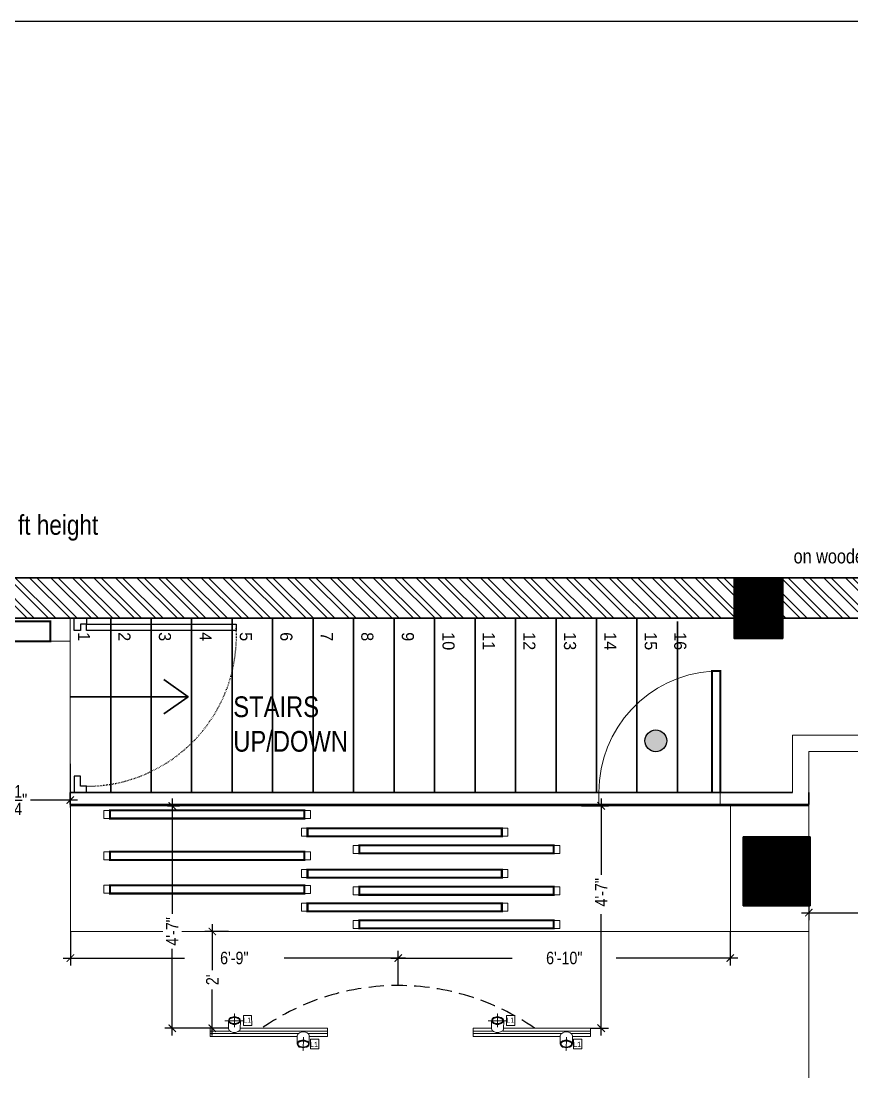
# Model space of a CAD drawing. Header units: inches. Extents: x -109431 to 29005, y -34715 to -1756.
# Drawn here: x -51320 to -51114.7, y -12080.9 to -11821.4 of the extents above; entities that cross this region are included whole.
import ezdxf
from ezdxf.lldxf.tags import DXFTag

# ---------------------------------------------------------------- set-up
doc = ezdxf.new("R2010")
doc.units = ezdxf.units.IN
doc.header["$LTSCALE"] = 0.05
doc.header["$MEASUREMENT"] = 0
doc.header["$PDMODE"] = 3
doc.header["$PDSIZE"] = -4
for name, pattern in [('A2-XREF-115_FURN$0$HIDDEN', [0.375, 0.25, -0.125]), ('ACAD_ISO03W100', [30, 12, -18]), ('DASHED2', [0.375, 0.25, -0.125])]:
    doc.linetypes.add(name, pattern=pattern)
doc.layers.get('Defpoints').update_dxf_attribs({"linetype": 'DASHED2'})
for name, color, linetype in [('Civil Dimension - Text', 7, 'Continuous'), ('Column', 6, 'Continuous'), ('Dim', 4, 'Continuous'), ('Door', 3, 'Continuous'), ('Flooring Layout', 7, 'Continuous'), ('text', 4, 'Continuous')]:
    doc.layers.add(name, color=color, linetype=linetype)
for name, color, linetype, lineweight in [('Electrical power fixture', 144, 'Continuous', 15), ('Electrical text & dimension', 140, 'Continuous', 9), ('FURNITURE', 1, 'Continuous', 18), ('hatch', 7, 'Continuous', 25), ('WALL', 7, 'Continuous', 35)]:
    doc.layers.add(name, color=color, linetype=linetype, lineweight=lineweight)
doc.styles.add('1MMOF3-32', font='ARIALN.TTF', dxfattribs={"height": 4.86})
doc.styles.add('4MMOF3-8', font='ARIALN.TTF', dxfattribs={"height": 5.12})
doc.styles.add('9-128OF1-4', font='ARIALN.TTF', dxfattribs={"height": 3.0792})
doc.styles.add('PDF Arial', font='arial.ttf')
doc.styles.get("Standard").update_dxf_attribs({"font": 'stylu.ttf', "height": 6})
tags = doc.linetypes.add('A2-XREF-115_FURN$0$DASHED', pattern=[0.75, 0.5, -0.25]).pattern_tags.tags
tags[6:7] = [DXFTag(74, 4), DXFTag(75, 0), DXFTag(340, '0'), DXFTag(46, 1.0), DXFTag(50, 0.0), DXFTag(44, 0.0), DXFTag(45, 0.0)]
tags[4:5] = [DXFTag(74, 4), DXFTag(75, 0), DXFTag(340, '0'), DXFTag(46, 1.0), DXFTag(50, 0.0), DXFTag(44, 0.0), DXFTag(45, 0.0)]
doc.dimstyles.new('DIM 1-4', dxfattribs={"dimtxt": 3.0792, "dimasz": 1.82, "dimexe": 1.82, "dimexo": 0, "dimgap": 0.09, "dimtad": 0, "dimzin": 0, "dimdsep": 46, "dimlunit": 4, "dimtxsty": '9-128OF1-4', "dimblk": 'ARCHTICK', "dimcen": 1.8125, "dimdle": 1.82, "dimclrd": 8, "dimclre": 8, "dimadec": 0, "dimazin": 0, "dimtfac": 1, "dimtofl": 0, "dimtmove": 0, "dimatfit": 3, "dimldrblk": 'OPEN90', "dimfxl": 1, "dimtolj": 1, "dimtzin": 0, "dimlwd": -1, "dimarcsym": 0})
doc.dimstyles.new('STANDARD$0', dxfattribs={"dimscale": 0, "dimtxt": 4, "dimasz": 0.5, "dimexe": 0, "dimexo": 0, "dimgap": 0, "dimtad": 0, "dimzin": 0, "dimdsep": 46, "dimlunit": 4, "dimtxsty": 'Standard', "dimblk": 'ARCHTICK', "dimcen": 0.09375, "dimclrd": 256, "dimclre": 8, "dimclrt": 7, "dimadec": 0, "dimazin": 0, "dimtfac": 1, "dimtofl": 0, "dimtmove": 1, "dimatfit": 3, "dimldrblk": 'OBLIQUE', "dimfxl": 0.1875, "dimtolj": 1, "dimtzin": 0, "dimlwd": -1, "dimlwe": -1, "dimarcsym": 0})
pattern_1 = [(315, (-47162.779, 72304.417), (2.65165043, 2.65165043), []), (315, (-47162.779, 72302.6493), (2.65165043, 2.65165043), [])]

# ---------------------------------------------------------------- blocks, each defined once
blk = doc.blocks.new('_ArchTick')
at = {"color": 0, "const_width": 0.15}
blk.add_lwpolyline([(-0.5, -0.5), (0.5, 0.5)], dxfattribs=at)
blk = doc.blocks.new('*D361')
at = {"layer": 'Defpoints', "color": 0, "ltscale": 50, "transparency": 16777216}
for p in [(-51268.69, -12046.22), (-51272.73, -12070.12), (-51268.69, -12070.12)]:
    blk.add_point(p, dxfattribs=at)
at = {"layer": 'Flooring Layout', "color": 8, "linetype": 'ACAD_ISO03W100', "ltscale": 50, "transparency": 16777216}
for p, q in [((-51272.73, -12044.4), (-51272.73, -12056.89)), ((-51272.73, -12071.94), (-51272.73, -12059.44))]:
    blk.add_line(p, q, dxfattribs=at)
at = {"layer": 'Flooring Layout', "color": 8, "linetype": 'ACAD_ISO03W100', "lineweight": -2, "ltscale": 50, "transparency": 16777216}
for p, q in [((-51268.69, -12046.22), (-51274.55, -12046.22)), ((-51268.69, -12070.12), (-51274.55, -12070.12))]:
    blk.add_line(p, q, dxfattribs=at)
at = {"layer": 'Flooring Layout', "color": 8, "ltscale": 50, "transparency": 16777216, "xscale": 1.82, "yscale": 1.82, "zscale": 1.82}
for p, rotation in [((-51272.73, -12046.22), 90), ((-51272.73, -12070.12), 270)]:
    blk.add_blockref('_ArchTick', p, dxfattribs=dict(at, rotation=rotation))
at = {"layer": 'Flooring Layout', "color": 0, "ltscale": 50, "transparency": 16777216, "insert": (-51272.73, -12058.17), "char_height": 3.079, "attachment_point": 5, "rotation": 90, "style": '9-128OF1-4', "bg_fill": 3, "box_fill_scale": 1.25, "bg_fill_color": 256, "bg_fill_true_color": 13158600, "bg_fill_transparency": 0}
blk.add_mtext("\\A1;2'", dxfattribs=at)
blk = doc.blocks.new('_Open90')
at = {"color": 0, "linetype": 'ByBlock', "lineweight": -2}
for p, q in [((0, 0), (-1, 0)), ((-0.5, 0.5), (0, 0)), ((0, 0), (-0.5, -0.5))]:
    blk.add_line(p, q, dxfattribs=at)
blk = doc.blocks.new('*D363')
at = {"layer": 'Defpoints', "color": 0, "ltscale": 50, "transparency": 16777216}
for p in [(-51181.56, -12015.22), (-51176.69, -12015.22), (-51179.29, -12070.12)]:
    blk.add_point(p, dxfattribs=at)
at = {"layer": 'Flooring Layout', "color": 8, "linetype": 'ACAD_ISO03W100', "ltscale": 50, "transparency": 16777216}
for p, q in [((-51176.69, -12013.4), (-51176.69, -12033.06)), ((-51176.69, -12071.94), (-51176.69, -12040.06))]:
    blk.add_line(p, q, dxfattribs=at)
at = {"layer": 'Flooring Layout', "color": 8, "linetype": 'ACAD_ISO03W100', "lineweight": -2, "ltscale": 50, "transparency": 16777216}
for p, q in [((-51181.56, -12015.22), (-51174.87, -12015.22)), ((-51179.29, -12070.12), (-51174.87, -12070.12))]:
    blk.add_line(p, q, dxfattribs=at)
at = {"layer": 'Flooring Layout', "color": 8, "ltscale": 50, "transparency": 16777216, "xscale": 1.82, "yscale": 1.82, "zscale": 1.82}
for p, rotation in [((-51176.69, -12015.22), 90), ((-51176.69, -12070.12), 270)]:
    blk.add_blockref('_ArchTick', p, dxfattribs=dict(at, rotation=rotation))
at = {"layer": 'Flooring Layout', "color": 0, "ltscale": 50, "transparency": 16777216, "insert": (-51176.69, -12036.56), "char_height": 3.079, "attachment_point": 5, "rotation": 90, "style": '9-128OF1-4', "bg_fill": 3, "box_fill_scale": 1.25, "bg_fill_color": 256, "bg_fill_true_color": 13158600, "bg_fill_transparency": 0}
blk.add_mtext('\\A1;4\'-7"', dxfattribs=at)
blk = doc.blocks.new('*D380')
at = {"layer": 'Defpoints', "color": 0, "ltscale": 50, "transparency": 16777216}
for p in [(-51283.77, -12015.22), (-51282.62, -12015.22), (-51269.35, -12070.12)]:
    blk.add_point(p, dxfattribs=at)
at = {"layer": 'Flooring Layout', "color": 8, "linetype": 'ACAD_ISO03W100', "ltscale": 50, "transparency": 16777216}
for p, q in [((-51282.62, -12013.4), (-51282.62, -12042.72)), ((-51282.62, -12071.94), (-51282.62, -12049.72))]:
    blk.add_line(p, q, dxfattribs=at)
at = {"layer": 'Flooring Layout', "color": 8, "linetype": 'ACAD_ISO03W100', "lineweight": -2, "ltscale": 50, "transparency": 16777216}
for p, q in [((-51283.77, -12015.22), (-51280.8, -12015.22)), ((-51269.35, -12070.12), (-51284.44, -12070.12))]:
    blk.add_line(p, q, dxfattribs=at)
at = {"layer": 'Flooring Layout', "color": 8, "ltscale": 50, "transparency": 16777216, "xscale": 1.82, "yscale": 1.82, "zscale": 1.82}
for p, rotation in [((-51282.62, -12015.22), 90), ((-51282.62, -12070.12), 270)]:
    blk.add_blockref('_ArchTick', p, dxfattribs=dict(at, rotation=rotation))
at = {"layer": 'Flooring Layout', "color": 0, "ltscale": 50, "transparency": 16777216, "insert": (-51282.62, -12046.22), "char_height": 3.079, "attachment_point": 5, "rotation": 90, "style": '9-128OF1-4', "bg_fill": 3, "box_fill_scale": 1.25, "bg_fill_color": 256, "bg_fill_true_color": 13158600, "bg_fill_transparency": 0}
blk.add_mtext('\\A1;4\'-7"', dxfattribs=at)
blk = doc.blocks.new('*D383')
at = {"layer": 'Civil Dimension - Text', "color": 8, "linetype": 'ACAD_ISO03W100', "lineweight": -2, "ltscale": 50, "transparency": 16777216}
for p, q in [((-51307.81, -12004.83), (-51307.81, -12015.6)), ((-51338.08, -12009.98), (-51338.08, -12015.6))]:
    blk.add_line(p, q, dxfattribs=at)
at = {"layer": 'Civil Dimension - Text', "color": 8, "linetype": 'ACAD_ISO03W100', "ltscale": 50, "transparency": 16777216}
for p, q in [((-51339.9, -12013.78), (-51327.38, -12013.78)), ((-51305.99, -12013.78), (-51318.51, -12013.78))]:
    blk.add_line(p, q, dxfattribs=at)
at = {"layer": 'Defpoints', "color": 0, "ltscale": 50, "transparency": 16777216}
for p in [(-51307.81, -12004.83), (-51338.08, -12009.98), (-51307.81, -12013.78)]:
    blk.add_point(p, dxfattribs=at)
at = {"layer": 'Civil Dimension - Text', "color": 8, "ltscale": 50, "transparency": 16777216, "xscale": 1.82, "yscale": 1.82, "zscale": 1.82, "rotation": 180}
blk.add_blockref('_ArchTick', (-51338.08, -12013.78), dxfattribs=at)
at = {"layer": 'Civil Dimension - Text', "color": 8, "ltscale": 50, "transparency": 16777216, "xscale": 1.82, "yscale": 1.82, "zscale": 1.82}
blk.add_blockref('_ArchTick', (-51307.81, -12013.78), dxfattribs=at)
at = {"layer": 'Civil Dimension - Text', "color": 0, "ltscale": 50, "transparency": 16777216, "insert": (-51322.94, -12013.78), "char_height": 3.0792, "attachment_point": 5, "style": '9-128OF1-4', "bg_fill": 3, "box_fill_scale": 1.25, "bg_fill_color": 256, "bg_fill_true_color": 13158600, "bg_fill_transparency": 0}
blk.add_mtext('\\A1;2\'-6{\\H1x;\\S1/4;}"', dxfattribs=at)
blk = doc.blocks.new('*D389')
at = {"layer": 'Civil Dimension - Text', "color": 8, "linetype": 'ACAD_ISO03W100', "lineweight": -2, "ltscale": 50, "transparency": 16777216}
for p, q in [((-51056.9, -12029.78), (-51056.9, -12043.41)), ((-51125.4, -12031.24), (-51125.4, -12043.41))]:
    blk.add_line(p, q, dxfattribs=at)
at = {"layer": 'Civil Dimension - Text', "color": 8, "linetype": 'ACAD_ISO03W100', "ltscale": 50, "transparency": 16777216}
for p, q in [((-51127.22, -12041.59), (-51095.52, -12041.59)), ((-51055.08, -12041.59), (-51086.77, -12041.59))]:
    blk.add_line(p, q, dxfattribs=at)
at = {"layer": 'Defpoints', "color": 0, "ltscale": 50, "transparency": 16777216}
for p in [(-51056.9, -12029.78), (-51125.4, -12031.24), (-51125.4, -12041.59)]:
    blk.add_point(p, dxfattribs=at)
at = {"layer": 'Civil Dimension - Text', "color": 8, "ltscale": 50, "transparency": 16777216, "xscale": 1.82, "yscale": 1.82, "zscale": 1.82, "rotation": 180}
blk.add_blockref('_ArchTick', (-51125.4, -12041.59), dxfattribs=at)
at = {"layer": 'Civil Dimension - Text', "color": 8, "ltscale": 50, "transparency": 16777216, "xscale": 1.82, "yscale": 1.82, "zscale": 1.82}
blk.add_blockref('_ArchTick', (-51056.9, -12041.59), dxfattribs=at)
at = {"layer": 'Civil Dimension - Text', "color": 0, "ltscale": 50, "transparency": 16777216, "insert": (-51091.15, -12041.59), "char_height": 3.0792, "attachment_point": 5, "style": '9-128OF1-4', "bg_fill": 3, "box_fill_scale": 1.25, "bg_fill_color": 256, "bg_fill_true_color": 13158600, "bg_fill_transparency": 0}
blk.add_mtext('\\A1;5\'-8{\\H1x;\\S1/2;}"', dxfattribs=at)
blk = doc.blocks.new('*D397')
at = {"layer": 'Civil Dimension - Text', "color": 8, "linetype": 'ACAD_ISO03W100', "lineweight": -2, "ltscale": 50, "transparency": 16777216}
for p, q in [((-51307.78, -12046.22), (-51307.78, -12054.62)), ((-51226.81, -12059.58), (-51226.81, -12050.98))]:
    blk.add_line(p, q, dxfattribs=at)
at = {"layer": 'Civil Dimension - Text', "color": 8, "linetype": 'ACAD_ISO03W100', "ltscale": 50, "transparency": 16777216}
for p, q in [((-51309.6, -12052.8), (-51270.75, -12052.8)), ((-51224.99, -12052.8), (-51263.84, -12052.8))]:
    blk.add_line(p, q, dxfattribs=at)
at = {"layer": 'Defpoints', "color": 0, "ltscale": 50, "transparency": 16777216}
for p in [(-51307.78, -12046.22), (-51307.78, -12052.8), (-51226.81, -12059.58)]:
    blk.add_point(p, dxfattribs=at)
at = {"layer": 'Civil Dimension - Text', "color": 8, "ltscale": 50, "transparency": 16777216, "xscale": 1.82, "yscale": 1.82, "zscale": 1.82, "rotation": 180}
blk.add_blockref('_ArchTick', (-51307.78, -12052.8), dxfattribs=at)
at = {"layer": 'Civil Dimension - Text', "color": 8, "ltscale": 50, "transparency": 16777216, "xscale": 1.82, "yscale": 1.82, "zscale": 1.82}
blk.add_blockref('_ArchTick', (-51226.81, -12052.8), dxfattribs=at)
at = {"layer": 'Civil Dimension - Text', "color": 0, "ltscale": 50, "transparency": 16777216, "insert": (-51267.29, -12052.8), "char_height": 3.079, "attachment_point": 5, "style": '9-128OF1-4', "bg_fill": 3, "box_fill_scale": 1.25, "bg_fill_color": 256, "bg_fill_true_color": 13158600, "bg_fill_transparency": 0}
blk.add_mtext('\\A1;6\'-9"', dxfattribs=at)
blk = doc.blocks.new('*D398')
at = {"layer": 'Civil Dimension - Text', "color": 8, "linetype": 'ACAD_ISO03W100', "lineweight": -2, "ltscale": 50, "transparency": 16777216}
for p, q in [((-51144.78, -12046.22), (-51144.78, -12054.62)), ((-51226.81, -12059.58), (-51226.81, -12050.98))]:
    blk.add_line(p, q, dxfattribs=at)
at = {"layer": 'Civil Dimension - Text', "color": 8, "linetype": 'ACAD_ISO03W100', "ltscale": 50, "transparency": 16777216}
for p, q in [((-51228.63, -12052.8), (-51190.23, -12052.8)), ((-51142.96, -12052.8), (-51181.36, -12052.8))]:
    blk.add_line(p, q, dxfattribs=at)
at = {"layer": 'Defpoints', "color": 0, "ltscale": 50, "transparency": 16777216}
for p in [(-51144.78, -12046.22), (-51144.78, -12052.8), (-51226.81, -12059.58)]:
    blk.add_point(p, dxfattribs=at)
at = {"layer": 'Civil Dimension - Text', "color": 8, "ltscale": 50, "transparency": 16777216, "xscale": 1.82, "yscale": 1.82, "zscale": 1.82, "rotation": 180}
blk.add_blockref('_ArchTick', (-51226.81, -12052.8), dxfattribs=at)
at = {"layer": 'Civil Dimension - Text', "color": 8, "ltscale": 50, "transparency": 16777216, "xscale": 1.82, "yscale": 1.82, "zscale": 1.82}
blk.add_blockref('_ArchTick', (-51144.78, -12052.8), dxfattribs=at)
at = {"layer": 'Civil Dimension - Text', "color": 0, "ltscale": 50, "transparency": 16777216, "insert": (-51185.79, -12052.8), "char_height": 3.079, "attachment_point": 5, "style": '9-128OF1-4', "bg_fill": 3, "box_fill_scale": 1.25, "bg_fill_color": 256, "bg_fill_true_color": 13158600, "bg_fill_transparency": 0}
blk.add_mtext('\\A1;6\'-10"', dxfattribs=at)

msp = doc.modelspace()

# ---------------------------------------------------------------- hatches: boundary and pattern name
at = {"layer": 'Column', "ltscale": 0.25}
h = msp.add_hatch(dxfattribs=at)
h.set_pattern_fill('ANSI31', color=1, angle=270)
h.set_pattern_definition([(315, (-47162.77918, 72304.41709), (0.08838834765, 0.08838834765), [])])
h.paths.add_polyline_path([(-51131.83164, -11973.88316), (-51131.83164, -11958.88316), (-51143.83164, -11958.88316), (-51143.83164, -11973.88316)])
h = msp.add_hatch(dxfattribs=at)
h.set_pattern_fill('ANSI31', color=1, angle=270)
h.set_pattern_definition([(315, (3289.88327, 0), (0.08838834765, 0.08838834765), [])])
h.paths.add_polyline_path([(-51127.83167, -12039.88316), (-51127.83164, -12032.88316), (-51141.58164, -12032.88316), (-51141.58164, -12039.88316)])
h.paths.add_polyline_path([(-51125.08164, -12039.88316), (-51125.08164, -12032.88316), (-51127.83164, -12032.88316), (-51127.83167, -12039.88316)])
h.paths.add_polyline_path([(-51127.83164, -12032.88316), (-51125.08164, -12032.88316), (-51125.08164, -12022.88316), (-51141.58164, -12022.88316), (-51141.58164, -12032.88316)])
at = {"layer": 'Flooring Layout', "ltscale": 50, "true_color": 0xf8d731}
h = msp.add_hatch(color=40, dxfattribs=at)
h.dxf.hatch_style = 1
h.paths.add_polyline_path([(-51165.8865, -11999.14976, 1), (-51160.49915, -11999.14976, 1)])
at = {"layer": 'hatch', "ltscale": 0.25}
h = msp.add_hatch(dxfattribs=at)
h.set_pattern_fill('ANSI32', color=8, scale=10, angle=270)
h.set_pattern_definition(pattern_1)
h.paths.add_polyline_path([(-50942.03535, -11990.94444), (-50942.03535, -12220.94444), (-51370.83207, -12220.88316), (-51370.83207, -12227.88316), (-50932.03535, -12227.88316), (-50932.03535, -11958.88316), (-51114.81289, -11958.88316), (-51114.81289, -11968.88316), (-51090.83164, -11968.88316), (-51079.33164, -11968.88316), (-51079.33164, -11979.88316), (-50980.53535, -11987.84269), (-50969.03535, -11988.76919)])
h.paths.add_polyline_path([(-50969.44979, -11987.73849), (-50969.44979, -11994.82989), (-50961.20695, -11994.82989), (-50961.20695, -11987.73849)], flags=24)
h = msp.add_hatch(dxfattribs=at)
h.set_pattern_fill('ANSI32', color=8, scale=10, angle=270)
h.set_pattern_definition(pattern_1)
h.paths.add_polyline_path([(-51172.12158, -11968.88316), (-51172.12158, -11958.88316), (-51307.83164, -11958.88316), (-51349.33164, -11958.88316), (-51368.33164, -11958.88316), (-51368.33164, -11968.88316), (-51349.33164, -11968.88316), (-51307.83164, -11968.88316)])
h = msp.add_hatch(dxfattribs=at)
h.set_pattern_fill('ANSI32', color=8, scale=10, angle=270)
h.set_pattern_definition(pattern_1)
h.paths.add_polyline_path([(-51131.83164, -11973.88316), (-51131.83164, -11968.88316), (-51114.81289, -11968.88316), (-51114.81289, -11958.88316), (-51172.12158, -11958.88316), (-51172.12158, -11968.88316), (-51157.83164, -11968.88316), (-51143.83164, -11968.88316), (-51143.83164, -11973.88316)])

# ---------------------------------------------------------------- linework, layer by layer
at = {"layer": 'Door', "ltscale": 0.25}
for points in [[(-51306.82316, -11971.88316), (-51306.82316, -11968.88316), (-51303.82316, -11968.88316), (-51303.82316, -11970.38316), (-51305.32316, -11970.38316), (-51305.32316, -11971.88316)], [(-51266.82316, -11970.38316), (-51266.82316, -11971.88316), (-51303.82316, -11971.88316), (-51303.82316, -11970.38316)], [(-51306.82316, -12007.88316), (-51306.82316, -12011.88316), (-51303.82316, -12011.88316), (-51303.82316, -12010.38316), (-51305.32316, -12010.38316), (-51305.32316, -12007.88316)]]:
    msp.add_lwpolyline(points, close=True, dxfattribs=at)
at = {"layer": 'Door', "linetype": 'ACAD_ISO03W100', "ltscale": 0.25}
msp.add_arc((-51303.88237, -11973.27569), 37.10751, 270.0914365, 2.923435, dxfattribs=at)
at = {"layer": 'Electrical power fixture'}
for p, q in [((-51268.75678, -12070.11784), (-51273.25678, -12070.11784)), ((-51273.25678, -12070.11784), (-51273.25678, -12072.13215)), ((-51203.77519, -12070.11784), (-51208.27519, -12070.11784)), ((-51208.27519, -12070.11784), (-51208.27519, -12072.13215))]:
    msp.add_line(p, q, dxfattribs=at)
for points in [[(-51265.03806, -12068.25848), (-51269.53151, -12068.25848), (-51269.60899, -12068.25848)], [(-51268.75678, -12068.25848), (-51268.75678, -12070.19531), (-51268.60184, -12070.66018), (-51268.21447, -12070.97006), (-51267.59468, -12071.20247), (-51266.97489, -12071.20247), (-51266.3551, -12070.97006), (-51265.89026, -12070.66018), (-51265.81279, -12070.27278), (-51265.73532, -12068.25848)], [(-51265.96774, -12068.25848), (-51265.96774, -12068.18101), (-51265.96774, -12068.10354), (-51266.04521, -12068.02607), (-51266.04521, -12067.9486), (-51266.12268, -12067.9486), (-51266.12268, -12067.87113), (-51266.20016, -12067.87113), (-51266.20016, -12067.79366), (-51266.27763, -12067.79366), (-51266.27763, -12067.71619), (-51266.3551, -12067.71619), (-51266.43258, -12067.71619), (-51266.43258, -12067.63872), (-51266.51005, -12067.63872), (-51266.58752, -12067.63872), (-51266.58752, -12067.56125), (-51266.665, -12067.56125), (-51266.74247, -12067.56125), (-51266.81994, -12067.56125), (-51266.89741, -12067.48374), (-51266.97489, -12067.48374), (-51267.05236, -12067.48374), (-51267.12983, -12067.48374), (-51267.20731, -12067.48374), (-51267.28478, -12067.48374), (-51267.36225, -12067.48374), (-51267.43973, -12067.48374), (-51267.5172, -12067.48374), (-51267.59468, -12067.48374), (-51267.67215, -12067.48374), (-51267.67215, -12067.56125), (-51267.74963, -12067.56125), (-51267.8271, -12067.56125), (-51267.90458, -12067.56125), (-51267.98205, -12067.63872), (-51268.05952, -12067.63872), (-51268.137, -12067.63872), (-51268.137, -12067.71619), (-51268.21447, -12067.71619), (-51268.29194, -12067.71619), (-51268.29194, -12067.79366), (-51268.36942, -12067.79366), (-51268.36942, -12067.87113), (-51268.44689, -12067.87113), (-51268.44689, -12067.9486), (-51268.52436, -12068.02607), (-51268.52436, -12068.10354), (-51268.52436, -12068.18101), (-51268.60184, -12068.18101), (-51268.60184, -12068.25848), (-51268.52436, -12068.25848), (-51268.52436, -12068.33595), (-51268.52436, -12068.41342), (-51268.52436, -12068.49089), (-51268.44689, -12068.49089), (-51268.44689, -12068.5684), (-51268.36942, -12068.5684), (-51268.36942, -12068.64587), (-51268.29194, -12068.64587), (-51268.29194, -12068.72334), (-51268.21447, -12068.72334), (-51268.21447, -12068.80081), (-51268.137, -12068.80081), (-51268.05952, -12068.80081), (-51268.05952, -12068.87828), (-51267.98205, -12068.87828), (-51267.90458, -12068.87828), (-51267.8271, -12068.87828), (-51267.8271, -12068.95575), (-51267.74963, -12068.95575), (-51267.67215, -12068.95575), (-51267.59468, -12068.95575), (-51267.5172, -12068.95575), (-51267.43973, -12068.95575), (-51267.36225, -12068.95575), (-51267.36225, -12069.03322), (-51267.28478, -12069.03322), (-51267.20731, -12069.03322), (-51267.12983, -12068.95575), (-51267.05236, -12068.95575), (-51266.97489, -12068.95575), (-51266.89741, -12068.95575), (-51266.81994, -12068.95575), (-51266.74247, -12068.95575), (-51266.665, -12068.87828), (-51266.58752, -12068.87828), (-51266.51005, -12068.87828), (-51266.43258, -12068.80081), (-51266.3551, -12068.80081), (-51266.3551, -12068.72334), (-51266.27763, -12068.72334), (-51266.20016, -12068.72334), (-51266.20016, -12068.64587), (-51266.12268, -12068.64587), (-51266.12268, -12068.5684), (-51266.04521, -12068.5684), (-51266.04521, -12068.49089), (-51266.04521, -12068.41342), (-51265.96774, -12068.41342), (-51265.96774, -12068.33595), (-51265.96774, -12068.25848), (-51266.04521, -12068.25848)], [(-51267.28478, -12069.88543), (-51267.28478, -12066.55406), (-51267.36225, -12066.55406)], [(-51263.02374, -12067.01892), (-51265.03806, -12067.01892), (-51265.03806, -12069.42057), (-51262.94627, -12069.42057), (-51263.02374, -12067.01892), (-51263.10122, -12067.01892)], [(-51200.05647, -12068.25848), (-51204.54993, -12068.25848), (-51204.6274, -12068.25848)], [(-51203.77519, -12068.25848), (-51203.77519, -12070.19531), (-51203.62025, -12070.66018), (-51203.23288, -12070.97006), (-51202.61309, -12071.20247), (-51201.99331, -12071.20247), (-51201.37352, -12070.97006), (-51200.90868, -12070.66018), (-51200.83121, -12070.27278), (-51200.75374, -12068.25848)], [(-51200.98616, -12068.25848), (-51200.98616, -12068.18101), (-51200.98616, -12068.10354), (-51201.06363, -12068.02607), (-51201.06363, -12067.9486), (-51201.1411, -12067.9486), (-51201.1411, -12067.87113), (-51201.21858, -12067.87113), (-51201.21858, -12067.79366), (-51201.29605, -12067.79366), (-51201.29605, -12067.71619), (-51201.37352, -12067.71619), (-51201.451, -12067.71619), (-51201.451, -12067.63872), (-51201.52847, -12067.63872), (-51201.60594, -12067.63872), (-51201.60594, -12067.56125), (-51201.68342, -12067.56125), (-51201.76089, -12067.56125), (-51201.83836, -12067.56125), (-51201.91583, -12067.48374), (-51201.99331, -12067.48374), (-51202.07078, -12067.48374), (-51202.14825, -12067.48374), (-51202.22573, -12067.48374), (-51202.3032, -12067.48374), (-51202.38067, -12067.48374), (-51202.45815, -12067.48374), (-51202.53562, -12067.48374), (-51202.61309, -12067.48374), (-51202.69057, -12067.48374), (-51202.69057, -12067.56125), (-51202.76804, -12067.56125), (-51202.84551, -12067.56125), (-51202.92299, -12067.56125), (-51203.00046, -12067.63872), (-51203.07793, -12067.63872), (-51203.15541, -12067.63872), (-51203.15541, -12067.71619), (-51203.23288, -12067.71619), (-51203.31035, -12067.71619), (-51203.31035, -12067.79366), (-51203.38783, -12067.79366), (-51203.38783, -12067.87113), (-51203.4653, -12067.87113), (-51203.4653, -12067.9486), (-51203.54277, -12068.02607), (-51203.54277, -12068.10354), (-51203.54277, -12068.18101), (-51203.62025, -12068.18101), (-51203.62025, -12068.25848), (-51203.54277, -12068.25848), (-51203.54277, -12068.33595), (-51203.54277, -12068.41342), (-51203.54277, -12068.49089), (-51203.4653, -12068.49089), (-51203.4653, -12068.5684), (-51203.38783, -12068.5684), (-51203.38783, -12068.64587), (-51203.31035, -12068.64587), (-51203.31035, -12068.72334), (-51203.23288, -12068.72334), (-51203.23288, -12068.80081), (-51203.15541, -12068.80081), (-51203.07793, -12068.80081), (-51203.07793, -12068.87828), (-51203.00046, -12068.87828), (-51202.92299, -12068.87828), (-51202.84551, -12068.87828), (-51202.84551, -12068.95575), (-51202.76804, -12068.95575), (-51202.69057, -12068.95575), (-51202.61309, -12068.95575), (-51202.53562, -12068.95575), (-51202.45815, -12068.95575), (-51202.38067, -12068.95575), (-51202.38067, -12069.03322), (-51202.3032, -12069.03322), (-51202.22573, -12069.03322), (-51202.14825, -12068.95575), (-51202.07078, -12068.95575), (-51201.99331, -12068.95575), (-51201.91583, -12068.95575), (-51201.83836, -12068.95575), (-51201.76089, -12068.95575), (-51201.68342, -12068.87828), (-51201.60594, -12068.87828), (-51201.52847, -12068.87828), (-51201.451, -12068.80081), (-51201.37352, -12068.80081), (-51201.37352, -12068.72334), (-51201.29605, -12068.72334), (-51201.21858, -12068.72334), (-51201.21858, -12068.64587), (-51201.1411, -12068.64587), (-51201.1411, -12068.5684), (-51201.06363, -12068.5684), (-51201.06363, -12068.49089), (-51201.06363, -12068.41342), (-51200.98616, -12068.41342), (-51200.98616, -12068.33595), (-51200.98616, -12068.25848), (-51201.06363, -12068.25848)], [(-51202.3032, -12069.88543), (-51202.3032, -12066.55406), (-51202.38067, -12066.55406)], [(-51198.04216, -12067.01892), (-51200.05647, -12067.01892), (-51200.05647, -12069.42057), (-51197.96469, -12069.42057), (-51198.04216, -12067.01892), (-51198.11964, -12067.01892)], [(-51273.25678, -12070.11784), (-51268.75678, -12070.11784)], [(-51273.25678, -12070.81512), (-51268.52436, -12070.81512), (-51268.60184, -12070.81512)], [(-51251.48022, -12071.43492), (-51273.25678, -12071.43492)], [(-51266.04521, -12070.81512), (-51244.27519, -12070.81512), (-51244.27519, -12071.43492), (-51249.07854, -12071.43492), (-51249.15601, -12071.43492)], [(-51265.81279, -12070.11784), (-51244.27519, -12070.11784), (-51244.27519, -12072.13215), (-51248.76865, -12072.13215)], [(-51248.76865, -12073.99151), (-51248.76865, -12071.97721), (-51248.92359, -12071.58986), (-51249.31096, -12071.27994), (-51249.93075, -12071.04753), (-51250.62801, -12071.04753), (-51251.17033, -12071.27994), (-51251.63516, -12071.58986), (-51251.79011, -12071.97721), (-51251.79011, -12073.99151)], [(-51208.27519, -12070.11784), (-51203.77519, -12070.11784)], [(-51208.27519, -12070.81512), (-51203.54277, -12070.81512), (-51203.62025, -12070.81512)], [(-51186.49864, -12071.43492), (-51208.27519, -12071.43492)], [(-51201.06363, -12070.81512), (-51179.29361, -12070.81512), (-51179.29361, -12071.43492), (-51184.09696, -12071.43492), (-51184.17443, -12071.43492)], [(-51200.83121, -12070.11784), (-51179.29361, -12070.11784), (-51179.29361, -12072.13215), (-51183.78707, -12072.13215)], [(-51183.78707, -12073.99151), (-51183.78707, -12071.97721), (-51183.94201, -12071.58986), (-51184.32938, -12071.27994), (-51184.94916, -12071.04753), (-51185.64642, -12071.04753), (-51186.18874, -12071.27994), (-51186.65358, -12071.58986), (-51186.80853, -12071.97721), (-51186.80853, -12073.99151)], [(-51251.79011, -12072.13215), (-51273.25678, -12072.13215)], [(-51251.55769, -12073.99151), (-51251.55769, -12074.06898), (-51251.55769, -12074.14645), (-51251.55769, -12074.22392), (-51251.48022, -12074.22392), (-51251.48022, -12074.30139), (-51251.40274, -12074.30139), (-51251.40274, -12074.3789), (-51251.32527, -12074.3789), (-51251.32527, -12074.45637), (-51251.2478, -12074.45637), (-51251.2478, -12074.53384), (-51251.17033, -12074.53384), (-51251.09285, -12074.61131), (-51251.01538, -12074.61131), (-51250.93791, -12074.61131), (-51250.93791, -12074.68878), (-51250.86043, -12074.68878), (-51250.78296, -12074.68878), (-51250.70549, -12074.68878), (-51250.62801, -12074.68878), (-51250.62801, -12074.76625), (-51250.55054, -12074.76625), (-51250.47307, -12074.76625), (-51250.39559, -12074.76625), (-51250.31812, -12074.76625), (-51250.24065, -12074.76625), (-51250.16317, -12074.76625), (-51250.0857, -12074.76625), (-51250.00823, -12074.76625), (-51249.93075, -12074.76625), (-51249.85328, -12074.68878), (-51249.77581, -12074.68878), (-51249.69833, -12074.68878), (-51249.62086, -12074.68878), (-51249.62086, -12074.61131), (-51249.54339, -12074.61131), (-51249.46591, -12074.61131), (-51249.38844, -12074.53384), (-51249.31096, -12074.53384), (-51249.31096, -12074.45637), (-51249.23349, -12074.45637), (-51249.15601, -12074.3789), (-51249.07854, -12074.30139), (-51249.07854, -12074.22392), (-51249.00107, -12074.22392), (-51249.00107, -12074.14645), (-51249.00107, -12074.06898), (-51249.00107, -12073.99151), (-51249.00107, -12073.91404), (-51249.00107, -12073.83657), (-51249.00107, -12073.7591), (-51249.07854, -12073.7591), (-51249.07854, -12073.68163), (-51249.15601, -12073.68163), (-51249.15601, -12073.60416), (-51249.23349, -12073.60416), (-51249.23349, -12073.52669), (-51249.31096, -12073.52669), (-51249.38844, -12073.44922), (-51249.46591, -12073.44922), (-51249.46591, -12073.37175), (-51249.54339, -12073.37175), (-51249.62086, -12073.37175), (-51249.69833, -12073.37175), (-51249.69833, -12073.29424), (-51249.77581, -12073.29424), (-51249.85328, -12073.29424), (-51249.93075, -12073.29424), (-51250.00823, -12073.29424), (-51250.0857, -12073.21677), (-51250.16317, -12073.21677), (-51250.24065, -12073.21677), (-51250.31812, -12073.21677), (-51250.39559, -12073.21677), (-51250.47307, -12073.21677), (-51250.55054, -12073.29424), (-51250.62801, -12073.29424), (-51250.70549, -12073.29424), (-51250.78296, -12073.29424), (-51250.86043, -12073.29424), (-51250.86043, -12073.37175), (-51250.93791, -12073.37175), (-51251.01538, -12073.37175), (-51251.09285, -12073.37175), (-51251.09285, -12073.44922), (-51251.17033, -12073.44922), (-51251.2478, -12073.44922), (-51251.2478, -12073.52669), (-51251.32527, -12073.52669), (-51251.32527, -12073.60416), (-51251.40274, -12073.60416), (-51251.40274, -12073.68163), (-51251.48022, -12073.68163), (-51251.48022, -12073.7591), (-51251.55769, -12073.7591), (-51251.55769, -12073.83657), (-51251.55769, -12073.91404), (-51251.55769, -12073.99151), (-51251.63516, -12073.99151)], [(-51250.24065, -12072.36456), (-51250.31812, -12075.61847), (-51250.39559, -12075.61847)], [(-51246.44445, -12075.23108), (-51248.45875, -12075.23108), (-51248.45875, -12072.82942), (-51246.44445, -12072.82942), (-51246.44445, -12075.23108), (-51246.52192, -12075.23108)], [(-51186.80853, -12072.13215), (-51208.27519, -12072.13215)], [(-51186.57611, -12073.99151), (-51186.57611, -12074.06898), (-51186.57611, -12074.14645), (-51186.57611, -12074.22392), (-51186.49864, -12074.22392), (-51186.49864, -12074.30139), (-51186.42116, -12074.30139), (-51186.42116, -12074.3789), (-51186.34369, -12074.3789), (-51186.34369, -12074.45637), (-51186.26621, -12074.45637), (-51186.26621, -12074.53384), (-51186.18874, -12074.53384), (-51186.11126, -12074.61131), (-51186.03379, -12074.61131), (-51185.95632, -12074.61131), (-51185.95632, -12074.68878), (-51185.87884, -12074.68878), (-51185.80137, -12074.68878), (-51185.7239, -12074.68878), (-51185.64642, -12074.68878), (-51185.64642, -12074.76625), (-51185.56895, -12074.76625), (-51185.49148, -12074.76625), (-51185.414, -12074.76625), (-51185.33653, -12074.76625), (-51185.25906, -12074.76625), (-51185.18158, -12074.76625), (-51185.10411, -12074.76625), (-51185.02664, -12074.76625), (-51184.94916, -12074.76625), (-51184.87169, -12074.68878), (-51184.79422, -12074.68878), (-51184.71674, -12074.68878), (-51184.63927, -12074.68878), (-51184.63927, -12074.61131), (-51184.5618, -12074.61131), (-51184.48432, -12074.61131), (-51184.40685, -12074.53384), (-51184.32938, -12074.53384), (-51184.32938, -12074.45637), (-51184.25191, -12074.45637), (-51184.17443, -12074.3789), (-51184.09696, -12074.30139), (-51184.09696, -12074.22392), (-51184.01949, -12074.22392), (-51184.01949, -12074.14645), (-51184.01949, -12074.06898), (-51184.01949, -12073.99151), (-51184.01949, -12073.91404), (-51184.01949, -12073.83657), (-51184.01949, -12073.7591), (-51184.09696, -12073.7591), (-51184.09696, -12073.68163), (-51184.17443, -12073.68163), (-51184.17443, -12073.60416), (-51184.25191, -12073.60416), (-51184.25191, -12073.52669), (-51184.32938, -12073.52669), (-51184.40685, -12073.44922), (-51184.48432, -12073.44922), (-51184.48432, -12073.37175), (-51184.5618, -12073.37175), (-51184.63927, -12073.37175), (-51184.71674, -12073.37175), (-51184.71674, -12073.29424), (-51184.79422, -12073.29424), (-51184.87169, -12073.29424), (-51184.94916, -12073.29424), (-51185.02664, -12073.29424), (-51185.10411, -12073.21677), (-51185.18158, -12073.21677), (-51185.25906, -12073.21677), (-51185.33653, -12073.21677), (-51185.414, -12073.21677), (-51185.49148, -12073.21677), (-51185.56895, -12073.29424), (-51185.64642, -12073.29424), (-51185.7239, -12073.29424), (-51185.80137, -12073.29424), (-51185.87884, -12073.29424), (-51185.87884, -12073.37175), (-51185.95632, -12073.37175), (-51186.03379, -12073.37175), (-51186.11126, -12073.37175), (-51186.11126, -12073.44922), (-51186.18874, -12073.44922), (-51186.26621, -12073.44922), (-51186.26621, -12073.52669), (-51186.34369, -12073.52669), (-51186.34369, -12073.60416), (-51186.42116, -12073.60416), (-51186.42116, -12073.68163), (-51186.49864, -12073.68163), (-51186.49864, -12073.7591), (-51186.57611, -12073.7591), (-51186.57611, -12073.83657), (-51186.57611, -12073.91404), (-51186.57611, -12073.99151), (-51186.65358, -12073.99151)], [(-51185.25906, -12072.36456), (-51185.33653, -12075.61847), (-51185.414, -12075.61847)], [(-51181.46286, -12075.23108), (-51183.47717, -12075.23108), (-51183.47717, -12072.82942), (-51181.46286, -12072.82942), (-51181.46286, -12075.23108), (-51181.54033, -12075.23108)]]:
    msp.add_lwpolyline(points, dxfattribs=at)
for points in [[(-51265.73532, -12068.25848), (-51265.89026, -12067.79366), (-51266.3551, -12067.48374), (-51266.89741, -12067.3288), (-51267.59468, -12067.3288), (-51268.21447, -12067.48374), (-51268.60184, -12067.79366), (-51268.75678, -12068.25848), (-51268.60184, -12068.64587), (-51268.21447, -12068.95575), (-51267.59468, -12069.18816), (-51266.97489, -12069.18816), (-51266.3551, -12068.95575), (-51265.89026, -12068.64587)], [(-51200.75374, -12068.25848), (-51200.90868, -12067.79366), (-51201.37352, -12067.48374), (-51201.91583, -12067.3288), (-51202.61309, -12067.3288), (-51203.23288, -12067.48374), (-51203.62025, -12067.79366), (-51203.77519, -12068.25848), (-51203.62025, -12068.64587), (-51203.23288, -12068.95575), (-51202.61309, -12069.18816), (-51201.99331, -12069.18816), (-51201.37352, -12068.95575), (-51200.90868, -12068.64587)], [(-51251.79011, -12073.99151), (-51251.63516, -12074.3789), (-51251.2478, -12074.76625), (-51250.62801, -12074.9212), (-51249.93075, -12074.9212), (-51249.38844, -12074.76625), (-51248.92359, -12074.45637), (-51248.76865, -12073.99151), (-51248.92359, -12073.60416), (-51249.31096, -12073.29424), (-51249.93075, -12073.06183), (-51250.62801, -12073.06183), (-51251.2478, -12073.21677), (-51251.63516, -12073.60416)], [(-51186.80853, -12073.99151), (-51186.65358, -12074.3789), (-51186.26621, -12074.76625), (-51185.64642, -12074.9212), (-51184.94916, -12074.9212), (-51184.40685, -12074.76625), (-51183.94201, -12074.45637), (-51183.78707, -12073.99151), (-51183.94201, -12073.60416), (-51184.32938, -12073.29424), (-51184.94916, -12073.06183), (-51185.64642, -12073.06183), (-51186.26621, -12073.21677), (-51186.65358, -12073.60416)]]:
    msp.add_lwpolyline(points, close=True, dxfattribs=at)
at = {"layer": 'Flooring Layout', "ltscale": 50}
msp.add_circle((-51163.19282, -11999.14976), 2.69368, dxfattribs=at)
at = {"layer": 'Flooring Layout', "linetype": 'A2-XREF-115_FURN$0$HIDDEN', "ltscale": 300}
msp.add_arc((-51226.81237, -12118.6716), 59.09411, 55.2487404, 124.7512596, dxfattribs=at)
at = {"layer": 'FURNITURE', "ltscale": 50}
for p, q in [((-51307.77519, -12046.21542), (-51307.83164, -11968.88316)), ((-51092.75315, -11997.76913), (-51129.39639, -11997.76913)), ((-51129.39639, -11997.76913), (-51129.39639, -12011.88316)), ((-51092.75315, -12001.76913), (-51125.39639, -12001.76913)), ((-51125.39639, -12001.76913), (-51125.39639, -12015.21542)), ((-51177.26874, -12011.88316), (-51177.26874, -12014.88316)), ((-51147.26874, -12011.88316), (-51147.26874, -12014.88316)), ((-51144.77519, -12015.21542), (-51125.39639, -12015.21542)), ((-51144.77519, -12046.21542), (-51125.39639, -12046.21542))]:
    msp.add_line(p, q, dxfattribs=at)
at = {"layer": 'FURNITURE', "linetype": 'A2-XREF-115_FURN$0$DASHED', "ltscale": 250}
msp.add_line((-51125.39639, -12015.21542), (-51125.39639, -12220.91824), dxfattribs=at)
at = {"layer": 'FURNITURE', "color": 40, "lineweight": 30, "ltscale": 50, "true_color": 0xf8d731}
msp.add_lwpolyline([(-51678.00256, -11821.43125), (-50569.71833, -11821.43125), (-50569.71833, -12447.75804), (-51678.00256, -12447.75804)], close=True, dxfattribs=at)
at = {"layer": 'FURNITURE', "ltscale": 50}
for points in [[(-51307.83164, -11968.88316), (-51368.33164, -11968.88316), (-51368.33164, -11974.53221), (-51307.83164, -11974.53221)], [(-51307.77519, -12015.21542), (-51144.77519, -12015.21542), (-51144.77519, -12046.21542), (-51307.77519, -12046.21542)], [(-51298.00851, -12018.33882), (-51299.50851, -12018.33882), (-51299.50851, -12016.33882), (-51298.00851, -12016.33882)], [(-51250.00851, -12018.33882), (-51248.50851, -12018.33882), (-51248.50851, -12016.33882), (-51250.00851, -12016.33882)], [(-51249.21408, -12022.73098), (-51250.71408, -12022.73098), (-51250.71408, -12020.73098), (-51249.21408, -12020.73098)], [(-51201.21408, -12022.73098), (-51199.71408, -12022.73098), (-51199.71408, -12020.73098), (-51201.21408, -12020.73098)], [(-51298.00851, -12028.55139), (-51299.50851, -12028.55139), (-51299.50851, -12026.55139), (-51298.00851, -12026.55139)], [(-51250.00851, -12028.55139), (-51248.50851, -12028.55139), (-51248.50851, -12026.55139), (-51250.00851, -12026.55139)], [(-51236.42239, -12026.97165), (-51237.92239, -12026.97165), (-51237.92239, -12024.97165), (-51236.42239, -12024.97165)], [(-51188.42239, -12026.97165), (-51186.92239, -12026.97165), (-51186.92239, -12024.97165), (-51188.42239, -12024.97165)], [(-51249.21408, -12032.94355), (-51250.71408, -12032.94355), (-51250.71408, -12030.94355), (-51249.21408, -12030.94355)], [(-51201.21408, -12032.94355), (-51199.71408, -12032.94355), (-51199.71408, -12030.94355), (-51201.21408, -12030.94355)], [(-51298.00851, -12036.76396), (-51299.50851, -12036.76396), (-51299.50851, -12034.76396), (-51298.00851, -12034.76396)], [(-51250.00851, -12036.85696), (-51248.50851, -12036.85696), (-51248.50851, -12034.85696), (-51250.00851, -12034.85696)], [(-51236.42239, -12037.18422), (-51237.92239, -12037.18422), (-51237.92239, -12035.18422), (-51236.42239, -12035.18422)], [(-51188.42239, -12037.18422), (-51186.92239, -12037.18422), (-51186.92239, -12035.18422), (-51188.42239, -12035.18422)], [(-51249.21408, -12041.24912), (-51250.71408, -12041.24912), (-51250.71408, -12039.24912), (-51249.21408, -12039.24912)], [(-51201.21408, -12041.24912), (-51199.71408, -12041.24912), (-51199.71408, -12039.24912), (-51201.21408, -12039.24912)], [(-51236.42239, -12045.48979), (-51237.92239, -12045.48979), (-51237.92239, -12043.48979), (-51236.42239, -12043.48979)], [(-51188.42239, -12045.48979), (-51186.92239, -12045.48979), (-51186.92239, -12043.48979), (-51188.42239, -12043.48979)]]:
    msp.add_lwpolyline(points, close=True, dxfattribs=at)
at = {"layer": 'FURNITURE', "ltscale": 50, "const_width": 0.5}
for points in [[(-51312.73045, -11974.62505), (-51312.73045, -11969.62505), (-51362.73045, -11969.62505), (-51362.73045, -11974.62505), (-51312.73045, -11974.62505)], [(-51147.26874, -12011.88316), (-51147.26874, -11981.88316), (-51149.26874, -11981.88316), (-51149.26874, -12011.88316)], [(-51250.00851, -12018.33882), (-51250.00851, -12016.33882), (-51298.00851, -12016.33882), (-51298.00851, -12018.33882), (-51250.00851, -12018.33882)], [(-51201.21408, -12022.73098), (-51201.21408, -12020.73098), (-51249.21408, -12020.73098), (-51249.21408, -12022.73098), (-51201.21408, -12022.73098)], [(-51188.42239, -12026.97165), (-51188.42239, -12024.97165), (-51236.42239, -12024.97165), (-51236.42239, -12026.97165), (-51188.42239, -12026.97165)], [(-51250.00851, -12028.55139), (-51250.00851, -12026.55139), (-51298.00851, -12026.55139), (-51298.00851, -12028.55139), (-51250.00851, -12028.55139)], [(-51201.21408, -12032.94355), (-51201.21408, -12030.94355), (-51249.21408, -12030.94355), (-51249.21408, -12032.94355), (-51201.21408, -12032.94355)], [(-51250.00851, -12036.85696), (-51250.00851, -12034.85696), (-51298.00851, -12034.85696), (-51298.00851, -12036.85696), (-51250.00851, -12036.85696)], [(-51188.42239, -12037.18422), (-51188.42239, -12035.18422), (-51236.42239, -12035.18422), (-51236.42239, -12037.18422), (-51188.42239, -12037.18422)], [(-51201.21408, -12041.24912), (-51201.21408, -12039.24912), (-51249.21408, -12039.24912), (-51249.21408, -12041.24912), (-51201.21408, -12041.24912)], [(-51188.42239, -12045.48979), (-51188.42239, -12043.48979), (-51236.42239, -12043.48979), (-51236.42239, -12045.48979), (-51188.42239, -12045.48979)]]:
    msp.add_lwpolyline(points, dxfattribs=at)
at = {"layer": 'FURNITURE', "ltscale": 50}
msp.add_arc((-51147.26874, -12011.88316), 30, 93.8225537, 180, dxfattribs=at)
at = {"layer": 'WALL', "ltscale": 0.25}
for points in [[(-51368.33164, -11958.88316), (-51349.33164, -11958.88316), (-51307.83164, -11958.88316), (-50932.03535, -11958.88316)], [(-51368.33164, -11968.88316), (-51349.33164, -11968.88316), (-51307.83164, -11968.88316), (-51157.83164, -11968.88316)], [(-51157.83164, -11968.88316), (-51143.83164, -11968.88316), (-51143.83164, -11973.88316), (-51131.83164, -11973.88316), (-51131.83164, -11968.88316), (-51090.83164, -11968.88316), (-51090.83164, -11984.88316), (-51079.33164, -11984.88316), (-51079.33164, -11979.88316), (-51079.33164, -11979.88316)], [(-51129.39639, -12011.88316), (-51307.83164, -12011.88316), (-51307.83164, -12014.88316), (-51125.39639, -12014.88316)], [(-51125.39639, -12014.88316), (-51125.39639, -12011.88316)], [(-51125.08164, -12022.88316), (-51125.08164, -12039.88316), (-51141.58164, -12039.88316), (-51141.58164, -12022.88316), (-51125.08164, -12022.88316)]]:
    msp.add_lwpolyline(points, dxfattribs=at)
msp.add_lwpolyline([(-51131.83164, -11973.88316), (-51131.83164, -11958.88316), (-51143.83164, -11958.88316), (-51143.83164, -11973.88316)], close=True, dxfattribs=at)
at = {"layer": 'WALL', "color": 8, "ltscale": 0.25}
for points in [[(-51297.83164, -11968.88316), (-51297.83164, -12011.88316)], [(-51287.83164, -11968.88316), (-51287.83164, -12011.88316)], [(-51277.83164, -11968.88316), (-51277.83164, -12011.88316)], [(-51267.83164, -11968.88316), (-51267.83164, -12011.88316)], [(-51257.83164, -11968.88316), (-51257.83164, -12011.88316)], [(-51247.83164, -11968.88316), (-51247.83164, -12011.88316)], [(-51237.83164, -11968.88316), (-51237.83164, -12011.88316)], [(-51227.83164, -11968.88316), (-51227.83164, -12011.88316)], [(-51217.83164, -11968.88316), (-51217.83164, -12011.88316)], [(-51207.83164, -11968.88316), (-51207.83164, -12011.88316)], [(-51197.83164, -11968.88316), (-51197.83164, -12011.88316)], [(-51187.83164, -11968.88316), (-51187.83164, -12011.88316)], [(-51177.83164, -11968.88316), (-51177.83164, -12011.88316)], [(-51167.83164, -11968.88316), (-51167.83164, -12011.88316)], [(-51157.83164, -11969.67958), (-51157.83164, -12011.88316)]]:
    msp.add_lwpolyline(points, dxfattribs=at)

# ---------------------------------------------------------------- texts
at = {"layer": 'Dim', "ltscale": 0.25, "char_height": 3, "attachment_point": 1, "rotation": 270}
for s, insert in [('1 ', (-51302.92974, -11972.32825)), ('2 ', (-51292.92974, -11972.32825)), ('3 ', (-51282.92974, -11972.32825)), ('4 ', (-51272.87371, -11972.32825)), ('5 ', (-51262.92974, -11972.32825)), ('6 ', (-51252.92974, -11972.32825)), ('7 ', (-51242.92974, -11972.32825)), ('8 ', (-51232.92974, -11972.32825)), ('9 ', (-51222.92974, -11972.32825)), ('10 ', (-51212.87371, -11972.32825)), ('11 ', (-51202.92974, -11972.32825)), ('12 ', (-51192.92974, -11972.32825)), ('13 ', (-51182.87371, -11972.32825)), ('14 ', (-51172.92974, -11972.32825)), ('15', (-51162.92974, -11972.32825)), ('16', (-51155.64105, -11972.32825))]:
    msp.add_mtext_dynamic_manual_height_columns(s, width=44, gutter_width=1, heights=[0], dxfattribs=dict(at, insert=insert))
at = {"layer": 'Electrical power fixture', "char_height": 1.289372, "attachment_point": 6, "rotation": 0.1998003, "style": 'PDF Arial'}
for insert in [(-51263.09898, -12068.12768), (-51198.11739, -12068.12768), (-51246.60762, -12074.12232), (-51181.62603, -12074.12232)]:
    msp.add_mtext('L1', dxfattribs=dict(at, insert=insert))
at = {"layer": 'Electrical text & dimension', "ltscale": 50, "attachment_point": 1, "style": '1MMOF3-32'}
for s, insert, char_height in [('{\\C30;\\c2254834;Strip light @ 3 ft height}', (-51357.3167, -11943.42516), 4.86), ('\\pi231.31816;{\\C30;\\c2254834;profile light\\P\\pi207.92355;on wooden patti & niche}', (-51337.07178, -11946.01266), 3.5)]:
    msp.add_mtext_dynamic_manual_height_columns(s, width=250.4249093, gutter_width=15.396, heights=[0], dxfattribs=dict(at, insert=insert, char_height=char_height))
at = {"layer": 'text', "ltscale": 50, "insert": (-51267.54832, -11995.0461), "char_height": 5.12, "width": 66.2810962, "attachment_point": 4, "style": '4MMOF3-8'}
msp.add_mtext('STAIRS\\PUP/DOWN', dxfattribs=at)

# ---------------------------------------------------------------- leaders
at = {"layer": 'WALL', "ltscale": 0.25}
msp.add_leader([(-51278.70792, -11988.26018), (-51307.74187, -11988.26018)], dimstyle='STANDARD$0', override={"dimscale": 1, "dimasz": 6, "dimldrblk": 'Open90', "dimfxlon": 1}, dxfattribs=at)

# ---------------------------------------------------------------- next in the draw order: dimensions: what is measured, and where the dimension line sits
at = {"layer": 'Civil Dimension - Text', "ltscale": 50}
for base, p1, p2, override, picture, middle in [((-51307.80723, -12013.77656), (-51338.08164, -12009.98176), (-51307.80723, -12004.82547), {"dimtmove": 1, "dimfxl": 0.1875, "dimtfill": 1, "dimarcsym": 1}, '*D383', (-51322.94444, -12013.77656)), ((-51125.39639, -12041.59138), (-51056.89532, -12029.78343), (-51125.39639, -12031.2426), {"dimfxl": 0.1875, "dimtfill": 1, "dimarcsym": 1}, '*D389', (-51091.14586, -12041.59138))]:
    dim = msp.add_linear_dim(base=base, p1=p1, p2=p2, dimstyle='DIM 1-4', override=override, dxfattribs=at)
    dim.commit()
    dim.dimension.update_dxf_attribs({"geometry": picture, "text_midpoint": middle})
at = {"layer": 'Flooring Layout', "ltscale": 50}
dim = msp.add_linear_dim(base=(-51176.68544, -12015.21542), p1=(-51179.29361, -12070.11784), p2=(-51181.55512, -12015.21542), angle=90, dimstyle='DIM 1-4', override={"dimfxl": 0.1875, "dimtfill": 1, "dimarcsym": 1}, dxfattribs=at)
dim.commit()
dim.dimension.update_dxf_attribs({"geometry": '*D363', "text_midpoint": (-51176.68544, -12036.56159), "dimtype": 160})
dim = msp.add_linear_dim(base=(-51272.72623, -12070.11784), p1=(-51268.69074, -12046.21542), p2=(-51268.69074, -12070.11784), angle=90, dimstyle='DIM 1-4', override={"dimfxl": 0.1875, "dimtfill": 1, "dimarcsym": 1}, dxfattribs=at)
dim.commit()
dim.dimension.update_dxf_attribs({"geometry": '*D361', "text_midpoint": (-51272.72623, -12058.16663)})

# ---------------------------------------------------------------- next in the draw order: dimensions: what is measured, and where the dimension line sits
dim = msp.add_linear_dim(base=(-51282.61916, -12015.21542), p1=(-51269.34617, -12070.11784), p2=(-51283.76613, -12015.21542), angle=90, dimstyle='DIM 1-4', override={"dimfxl": 0.1875, "dimtfill": 1, "dimarcsym": 1}, dxfattribs=at)
dim.commit()
dim.dimension.update_dxf_attribs({"geometry": '*D380', "text_midpoint": (-51282.61916, -12046.21542), "dimtype": 160})

# ---------------------------------------------------------------- next in the draw order: dimensions: what is measured, and where the dimension line sits
at = {"layer": 'Civil Dimension - Text', "ltscale": 50}
dim = msp.add_linear_dim(base=(-51307.77519, -12052.80218), p1=(-51226.81237, -12059.57749), p2=(-51307.77519, -12046.21542), dimstyle='DIM 1-4', override={"dimfxl": 0.1875, "dimtfill": 1, "dimarcsym": 1}, dxfattribs=at)
dim.commit()
dim.dimension.update_dxf_attribs({"geometry": '*D397', "text_midpoint": (-51267.29378, -12052.80218)})

# ---------------------------------------------------------------- next in the draw order: dimensions: what is measured, and where the dimension line sits
dim = msp.add_linear_dim(base=(-51144.77519, -12052.80218), p1=(-51226.81237, -12059.57749), p2=(-51144.77519, -12046.21542), dimstyle='DIM 1-4', override={"dimtmove": 1, "dimfxl": 0.1875, "dimtfill": 1, "dimarcsym": 1}, dxfattribs=at)
dim.commit()
dim.dimension.update_dxf_attribs({"geometry": '*D398', "text_midpoint": (-51185.79378, -12052.80218)})

doc.saveas('drawing.dxf')
